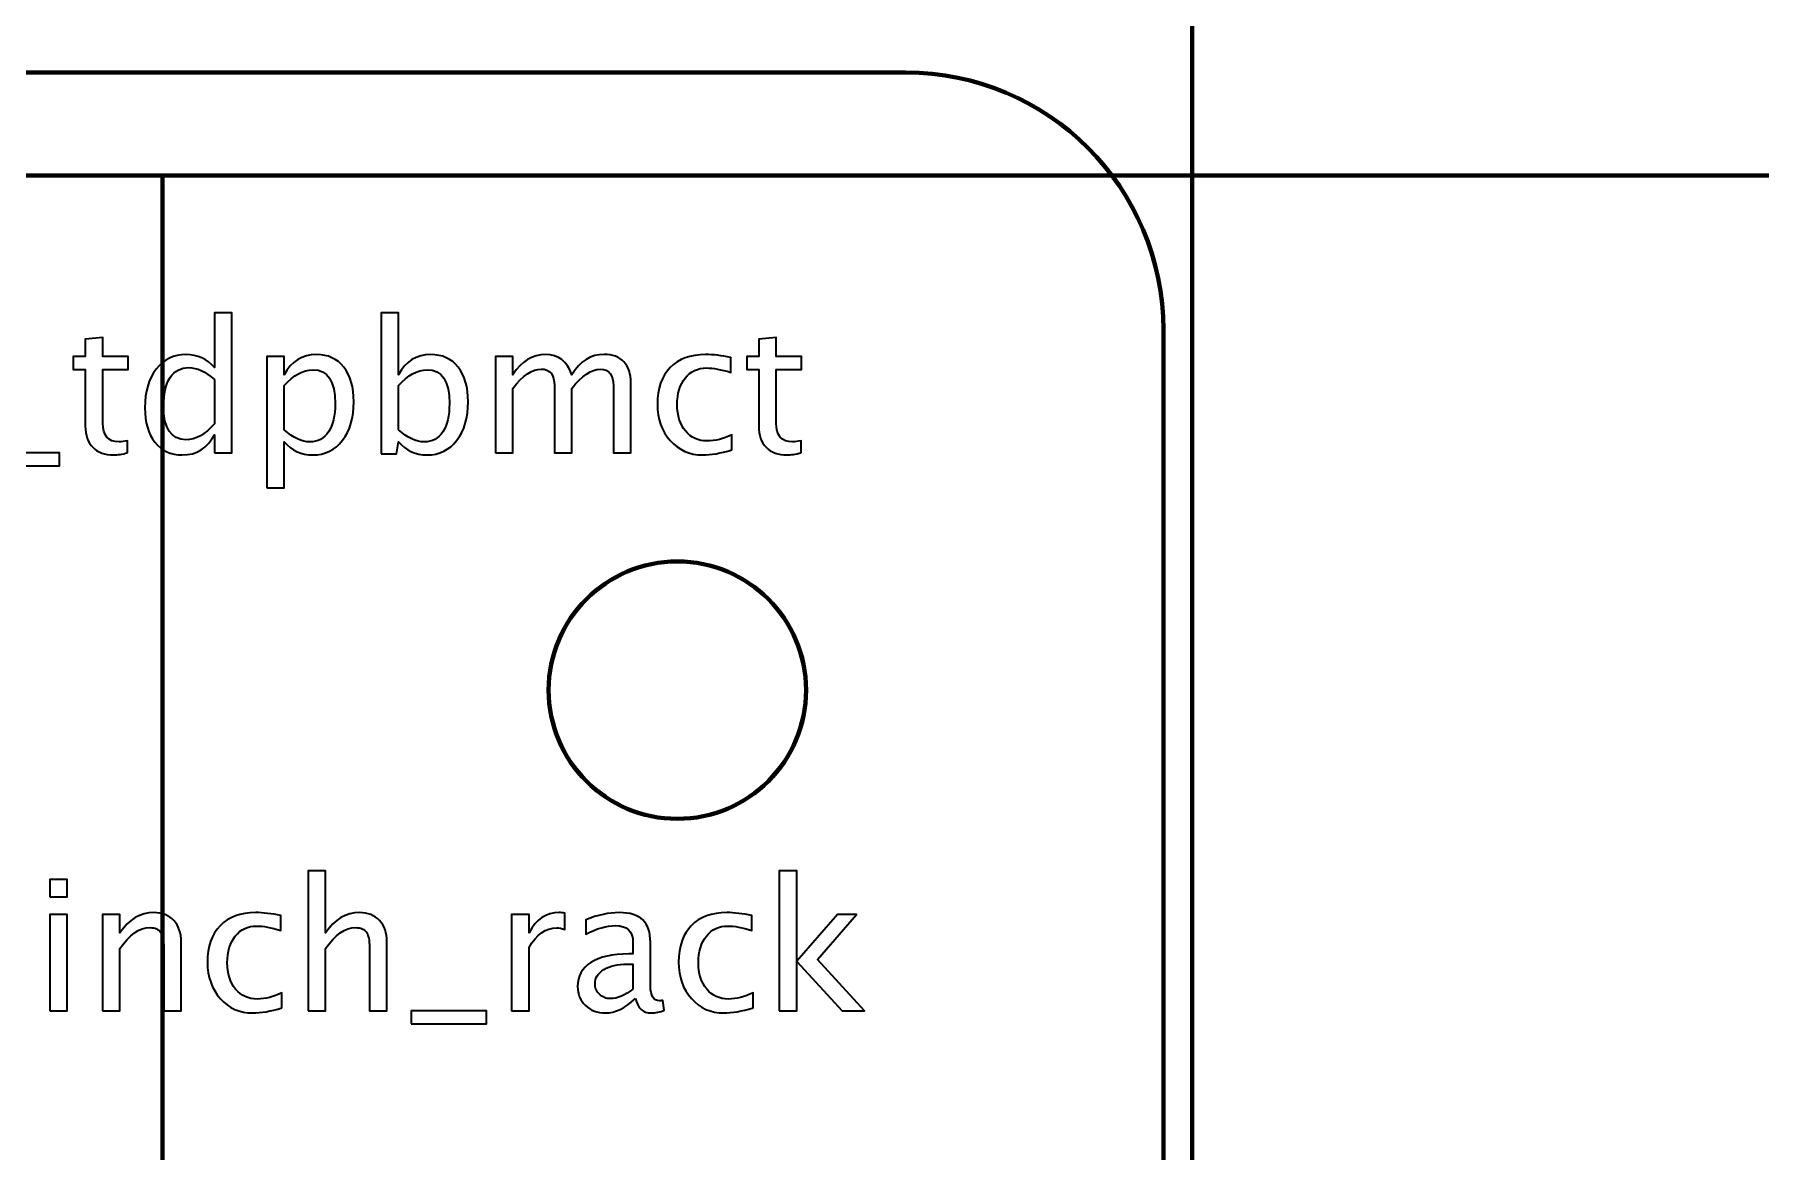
# Model space of a CAD drawing. Header units: centimetres. Extents: x -42 to 42, y -79 to 44.
# Drawn here: x -16.623 to -13.27, y -14.896 to -12.726 of the extents above; entities that cross this region are included whole.
import ezdxf

# ---------------------------------------------------------------- set-up
doc = ezdxf.new("R2010")
doc.units = ezdxf.units.CM
doc.header["$MEASUREMENT"] = 0
doc.layers.add('Layer 1', color=7, linetype='Continuous')

msp = doc.modelspace()

# ---------------------------------------------------------------- linework, layer by layer
at = {"layer": 'Layer 1', "color": 3, "lineweight": 53}
msp.add_lwpolyline([(-18.374, -13), (-14.374, -13), (-14.374, 32), (-18.374, 32), (-18.374, -13)], close=True, dxfattribs=at)
at = {"layer": 'Layer 1', "color": 30, "lineweight": 106}
for points in [[(-18.37402, -17.00001), (-14.37402, -17.00001), (-14.37402, -13.00001), (-18.37402, -13.00001), (-18.37402, -17.00001)], [(-18.37402, -15.00001), (-16.37402, -15.00001), (-16.37402, -13.00001), (-18.37402, -13.00001), (-18.37402, -15.00001)], [(-18.37401, -17.00001), (16.62599, -17.00001), (16.62599, -13.00001), (-18.37401, -13.00001), (-18.37401, -17.00001)], [(-16.37402, -15.00001), (-14.37402, -15.00001), (-14.37402, -13.00001), (-16.37402, -13.00001), (-16.37402, -15.00001)]]:
    msp.add_lwpolyline(points, close=True, dxfattribs=at)
at = {"layer": 'Layer 1', "color": 5, "lineweight": 106}
for points in [[(-18.37401, -17), (-14.37401, -17), (-14.37401, -13), (-18.37401, -13), (-18.37401, -17)], [(-18.37401, -15), (-16.37401, -15), (-16.37401, -13), (-18.37401, -13), (-18.37401, -15)], [(-18.374, -17), (16.626, -17), (16.626, -13), (-18.374, -13), (-18.374, -17)], [(-16.37401, -15), (-14.37401, -15), (-14.37401, -13), (-16.37401, -13), (-16.37401, -15)]]:
    msp.add_lwpolyline(points, close=True, dxfattribs=at)
at = {"layer": 'Layer 1', "lineweight": 106}
msp.add_ellipse((-15.37401, -14), major_axis=(0, 0.25), ratio=1, dxfattribs=at)
at = {"layer": 'Layer 1', "color": 30, "lineweight": 106}
msp.add_ellipse((-15.37401, -14), major_axis=(0, 0.25), ratio=1, dxfattribs=at)
at = {"layer": 'Layer 1', "color": 5, "lineweight": 106}
msp.add_ellipse((-15.374, -13.99999), major_axis=(0, 0.25), ratio=1, dxfattribs=at)
at = {"layer": 'Layer 1', "color": 30, "lineweight": 106}
msp.add_open_spline([(-18.37401, 11.99999), (-18.37401, 11.99999), (-14.37401, 11.99999), (-14.37401, 11.99999), (-14.37401, 11.99999), (-14.37401, 11.99999), (-14.37401, -13.00001), (-14.37401, -13.00001), (-14.37401, -13.00001), (-14.37401, -13.00001), (-18.37401, -13.00001), (-18.37401, -13.00001), (-18.37401, -13.00001), (-18.37401, -13.00001), (-18.37401, 11.99999), (-18.37401, 11.99999)], degree=3, knots=[0, 0, 0, 0, 0.2, 0.2, 0.2, 0.2, 0.4, 0.4, 0.4, 0.4, 0.6, 0.6, 0.6, 0.6, 1, 1, 1, 1], dxfattribs=at)
at = {"layer": 'Layer 1', "lineweight": 106}
msp.add_open_spline([(-24.83, -16.7), (-24.83, -16.7), (-24.83, -13.3), (-24.83, -13.3), (-24.83, -13.3), (-24.83, -13.02386), (-24.60614, -12.8), (-24.33, -12.8), (-24.33, -12.8), (-24.33, -12.8), (-14.93, -12.8), (-14.93, -12.8), (-14.93, -12.8), (-14.65386, -12.8), (-14.43, -13.02386), (-14.43, -13.3), (-14.43, -13.3), (-14.43, -13.3), (-14.43, -16.7), (-14.43, -16.7), (-14.43, -16.7), (-14.43, -16.97614), (-14.65386, -17.2), (-14.93, -17.2), (-14.93, -17.2), (-14.93, -17.2), (-24.33, -17.2), (-24.33, -17.2), (-24.33, -17.2), (-24.60614, -17.2), (-24.83, -16.97614), (-24.83, -16.7)], degree=3, knots=[0, 0, 0, 0, 0.1111111, 0.1111111, 0.1111111, 0.1111111, 0.2222222, 0.2222222, 0.2222222, 0.2222222, 0.3333333, 0.3333333, 0.3333333, 0.3333333, 0.4444444, 0.4444444, 0.4444444, 0.4444444, 0.5555556, 0.5555556, 0.5555556, 0.5555556, 0.6666667, 0.6666667, 0.6666667, 0.6666667, 0.7777778, 0.7777778, 0.7777778, 0.7777778, 1, 1, 1, 1], dxfattribs=at)
at = {"layer": 'Layer 1', "color": 5, "lineweight": 35}
for points, knots in [([(-16.27313, -13.5388), (-16.27313, -13.5388), (-16.27313, -13.5037), (-16.27313, -13.5037), (-16.27313, -13.5037), (-16.28694, -13.52992), (-16.30776, -13.54303), (-16.33557, -13.54303), (-16.33557, -13.54303), (-16.35815, -13.54303), (-16.3759, -13.53486), (-16.38884, -13.51846), (-16.38884, -13.51846), (-16.40177, -13.50205), (-16.40824, -13.47965), (-16.40824, -13.45125), (-16.40824, -13.45125), (-16.40824, -13.42021), (-16.40089, -13.39522), (-16.38625, -13.37629), (-16.38625, -13.37629), (-16.37155, -13.35741), (-16.35227, -13.34795), (-16.32834, -13.34795), (-16.32834, -13.34795), (-16.30617, -13.34795), (-16.28771, -13.35641), (-16.27313, -13.3734), (-16.27313, -13.3734), (-16.27313, -13.3734), (-16.27313, -13.26681), (-16.27313, -13.26681), (-16.27313, -13.26681), (-16.27313, -13.26681), (-16.23926, -13.26681), (-16.23926, -13.26681), (-16.23926, -13.26681), (-16.23926, -13.26681), (-16.23926, -13.5388), (-16.23926, -13.5388), (-16.23926, -13.5388), (-16.23926, -13.5388), (-16.27313, -13.5388), (-16.27313, -13.5388)], [0, 0, 0, 0, 0.0833333, 0.0833333, 0.0833333, 0.0833333, 0.1666667, 0.1666667, 0.1666667, 0.1666667, 0.25, 0.25, 0.25, 0.25, 0.3333333, 0.3333333, 0.3333333, 0.3333333, 0.4166667, 0.4166667, 0.4166667, 0.4166667, 0.5, 0.5, 0.5, 0.5, 0.5833333, 0.5833333, 0.5833333, 0.5833333, 0.6666667, 0.6666667, 0.6666667, 0.6666667, 0.75, 0.75, 0.75, 0.75, 0.8333333, 0.8333333, 0.8333333, 0.8333333, 1, 1, 1, 1]), ([(-15.94938, -13.54092), (-15.94938, -13.54092), (-15.94938, -13.26681), (-15.94938, -13.26681), (-15.94938, -13.26681), (-15.94938, -13.26681), (-15.91552, -13.26681), (-15.91552, -13.26681), (-15.91552, -13.26681), (-15.91552, -13.26681), (-15.91552, -13.38716), (-15.91552, -13.38716), (-15.91552, -13.38716), (-15.90164, -13.361), (-15.88077, -13.34795), (-15.85296, -13.34795), (-15.85296, -13.34795), (-15.83044, -13.34795), (-15.81274, -13.35612), (-15.7998, -13.37252), (-15.7998, -13.37252), (-15.78687, -13.38893), (-15.7804, -13.41133), (-15.7804, -13.43973), (-15.7804, -13.43973), (-15.7804, -13.47065), (-15.78775, -13.49564), (-15.80239, -13.51458), (-15.80239, -13.51458), (-15.81703, -13.53357), (-15.83632, -13.54303), (-15.86019, -13.54303), (-15.86019, -13.54303), (-15.88235, -13.54303), (-15.90082, -13.53457), (-15.91552, -13.51757), (-15.91552, -13.51757), (-15.91552, -13.51757), (-15.91963, -13.54092), (-15.91963, -13.54092), (-15.91963, -13.54092), (-15.91963, -13.54092), (-15.94938, -13.54092), (-15.94938, -13.54092)], [0, 0, 0, 0, 0.0833333, 0.0833333, 0.0833333, 0.0833333, 0.1666667, 0.1666667, 0.1666667, 0.1666667, 0.25, 0.25, 0.25, 0.25, 0.3333333, 0.3333333, 0.3333333, 0.3333333, 0.4166667, 0.4166667, 0.4166667, 0.4166667, 0.5, 0.5, 0.5, 0.5, 0.5833333, 0.5833333, 0.5833333, 0.5833333, 0.6666667, 0.6666667, 0.6666667, 0.6666667, 0.75, 0.75, 0.75, 0.75, 0.8333333, 0.8333333, 0.8333333, 0.8333333, 1, 1, 1, 1]), ([(-16.44175, -13.53874), (-16.45222, -13.54162), (-16.46133, -13.54303), (-16.46904, -13.54303), (-16.46904, -13.54303), (-16.48632, -13.54303), (-16.49979, -13.53809), (-16.50943, -13.52822), (-16.50943, -13.52822), (-16.51913, -13.51834), (-16.52395, -13.50464), (-16.52395, -13.48706), (-16.52395, -13.48706), (-16.52395, -13.48706), (-16.52395, -13.37723), (-16.52395, -13.37723), (-16.52395, -13.37723), (-16.52395, -13.37723), (-16.54735, -13.37723), (-16.54735, -13.37723), (-16.54735, -13.37723), (-16.54735, -13.37723), (-16.54735, -13.35183), (-16.54735, -13.35183), (-16.54735, -13.35183), (-16.54735, -13.35183), (-16.52395, -13.35183), (-16.52395, -13.35183), (-16.52395, -13.35183), (-16.52395, -13.35183), (-16.52395, -13.31802), (-16.52395, -13.31802), (-16.52395, -13.31802), (-16.52395, -13.31802), (-16.49009, -13.31478), (-16.49009, -13.31478), (-16.49009, -13.31478), (-16.49009, -13.31478), (-16.49009, -13.35183), (-16.49009, -13.35183), (-16.49009, -13.35183), (-16.49009, -13.35183), (-16.44105, -13.35183), (-16.44105, -13.35183), (-16.44105, -13.35183), (-16.44105, -13.35183), (-16.44105, -13.37723), (-16.44105, -13.37723), (-16.44105, -13.37723), (-16.44105, -13.37723), (-16.49009, -13.37723), (-16.49009, -13.37723), (-16.49009, -13.37723), (-16.49009, -13.37723), (-16.49009, -13.48094), (-16.49009, -13.48094), (-16.49009, -13.48094), (-16.49009, -13.5054), (-16.47944, -13.51763), (-16.45822, -13.51763), (-16.45822, -13.51763), (-16.45369, -13.51763), (-16.44822, -13.51687), (-16.44175, -13.5154), (-16.44175, -13.5154), (-16.44175, -13.5154), (-16.44175, -13.53874), (-16.44175, -13.53874)], [0, 0, 0, 0, 0.0555556, 0.0555556, 0.0555556, 0.0555556, 0.1111111, 0.1111111, 0.1111111, 0.1111111, 0.1666667, 0.1666667, 0.1666667, 0.1666667, 0.2222222, 0.2222222, 0.2222222, 0.2222222, 0.2777778, 0.2777778, 0.2777778, 0.2777778, 0.3333333, 0.3333333, 0.3333333, 0.3333333, 0.3888889, 0.3888889, 0.3888889, 0.3888889, 0.4444444, 0.4444444, 0.4444444, 0.4444444, 0.5, 0.5, 0.5, 0.5, 0.5555556, 0.5555556, 0.5555556, 0.5555556, 0.6111111, 0.6111111, 0.6111111, 0.6111111, 0.6666667, 0.6666667, 0.6666667, 0.6666667, 0.7222222, 0.7222222, 0.7222222, 0.7222222, 0.7777778, 0.7777778, 0.7777778, 0.7777778, 0.8333333, 0.8333333, 0.8333333, 0.8333333, 0.8888889, 0.8888889, 0.8888889, 0.8888889, 1, 1, 1, 1]), ([(-15.13369, -13.53874), (-15.14416, -13.54162), (-15.15327, -13.54303), (-15.16098, -13.54303), (-15.16098, -13.54303), (-15.17826, -13.54303), (-15.19173, -13.53809), (-15.20137, -13.52822), (-15.20137, -13.52822), (-15.21107, -13.51834), (-15.21589, -13.50464), (-15.21589, -13.48706), (-15.21589, -13.48706), (-15.21589, -13.48706), (-15.21589, -13.37723), (-15.21589, -13.37723), (-15.21589, -13.37723), (-15.21589, -13.37723), (-15.23929, -13.37723), (-15.23929, -13.37723), (-15.23929, -13.37723), (-15.23929, -13.37723), (-15.23929, -13.35183), (-15.23929, -13.35183), (-15.23929, -13.35183), (-15.23929, -13.35183), (-15.21589, -13.35183), (-15.21589, -13.35183), (-15.21589, -13.35183), (-15.21589, -13.35183), (-15.21589, -13.31802), (-15.21589, -13.31802), (-15.21589, -13.31802), (-15.21589, -13.31802), (-15.18203, -13.31478), (-15.18203, -13.31478), (-15.18203, -13.31478), (-15.18203, -13.31478), (-15.18203, -13.35183), (-15.18203, -13.35183), (-15.18203, -13.35183), (-15.18203, -13.35183), (-15.13299, -13.35183), (-15.13299, -13.35183), (-15.13299, -13.35183), (-15.13299, -13.35183), (-15.13299, -13.37723), (-15.13299, -13.37723), (-15.13299, -13.37723), (-15.13299, -13.37723), (-15.18203, -13.37723), (-15.18203, -13.37723), (-15.18203, -13.37723), (-15.18203, -13.37723), (-15.18203, -13.48094), (-15.18203, -13.48094), (-15.18203, -13.48094), (-15.18203, -13.5054), (-15.17138, -13.51763), (-15.15016, -13.51763), (-15.15016, -13.51763), (-15.14563, -13.51763), (-15.14016, -13.51687), (-15.13369, -13.5154), (-15.13369, -13.5154), (-15.13369, -13.5154), (-15.13369, -13.53874), (-15.13369, -13.53874)], [0, 0, 0, 0, 0.0555556, 0.0555556, 0.0555556, 0.0555556, 0.1111111, 0.1111111, 0.1111111, 0.1111111, 0.1666667, 0.1666667, 0.1666667, 0.1666667, 0.2222222, 0.2222222, 0.2222222, 0.2222222, 0.2777778, 0.2777778, 0.2777778, 0.2777778, 0.3333333, 0.3333333, 0.3333333, 0.3333333, 0.3888889, 0.3888889, 0.3888889, 0.3888889, 0.4444444, 0.4444444, 0.4444444, 0.4444444, 0.5, 0.5, 0.5, 0.5, 0.5555556, 0.5555556, 0.5555556, 0.5555556, 0.6111111, 0.6111111, 0.6111111, 0.6111111, 0.6666667, 0.6666667, 0.6666667, 0.6666667, 0.7222222, 0.7222222, 0.7222222, 0.7222222, 0.7777778, 0.7777778, 0.7777778, 0.7777778, 0.8333333, 0.8333333, 0.8333333, 0.8333333, 0.8888889, 0.8888889, 0.8888889, 0.8888889, 1, 1, 1, 1]), ([(-16.27313, -13.39657), (-16.29071, -13.38111), (-16.30734, -13.37335), (-16.3231, -13.37335), (-16.3231, -13.37335), (-16.33862, -13.37335), (-16.35062, -13.37981), (-16.35914, -13.39281), (-16.35914, -13.39281), (-16.36767, -13.40574), (-16.3719, -13.42409), (-16.3719, -13.44784), (-16.3719, -13.44784), (-16.3719, -13.49153), (-16.35744, -13.5134), (-16.32845, -13.5134), (-16.32845, -13.5134), (-16.30964, -13.5134), (-16.29118, -13.50311), (-16.27313, -13.48259), (-16.27313, -13.48259), (-16.27313, -13.48259), (-16.27313, -13.39657), (-16.27313, -13.39657)], [0, 0, 0, 0, 0.1428571, 0.1428571, 0.1428571, 0.1428571, 0.2857143, 0.2857143, 0.2857143, 0.2857143, 0.4285714, 0.4285714, 0.4285714, 0.4285714, 0.5714286, 0.5714286, 0.5714286, 0.5714286, 0.7142857, 0.7142857, 0.7142857, 0.7142857, 1, 1, 1, 1]), ([(-16.1714, -13.60689), (-16.1714, -13.60689), (-16.1714, -13.35183), (-16.1714, -13.35183), (-16.1714, -13.35183), (-16.1714, -13.35183), (-16.13754, -13.35183), (-16.13754, -13.35183), (-16.13754, -13.35183), (-16.13754, -13.35183), (-16.13754, -13.38716), (-16.13754, -13.38716), (-16.13754, -13.38716), (-16.12366, -13.361), (-16.10279, -13.34795), (-16.07498, -13.34795), (-16.07498, -13.34795), (-16.05246, -13.34795), (-16.03476, -13.35612), (-16.02182, -13.37252), (-16.02182, -13.37252), (-16.00889, -13.38893), (-16.00242, -13.41133), (-16.00242, -13.43973), (-16.00242, -13.43973), (-16.00242, -13.47065), (-16.00977, -13.49564), (-16.02441, -13.51458), (-16.02441, -13.51458), (-16.03905, -13.53357), (-16.05834, -13.54303), (-16.08221, -13.54303), (-16.08221, -13.54303), (-16.10437, -13.54303), (-16.12284, -13.53457), (-16.13754, -13.51757), (-16.13754, -13.51757), (-16.13754, -13.51757), (-16.13754, -13.60689), (-16.13754, -13.60689), (-16.13754, -13.60689), (-16.13754, -13.60689), (-16.1714, -13.60689), (-16.1714, -13.60689)], [0, 0, 0, 0, 0.0833333, 0.0833333, 0.0833333, 0.0833333, 0.1666667, 0.1666667, 0.1666667, 0.1666667, 0.25, 0.25, 0.25, 0.25, 0.3333333, 0.3333333, 0.3333333, 0.3333333, 0.4166667, 0.4166667, 0.4166667, 0.4166667, 0.5, 0.5, 0.5, 0.5, 0.5833333, 0.5833333, 0.5833333, 0.5833333, 0.6666667, 0.6666667, 0.6666667, 0.6666667, 0.75, 0.75, 0.75, 0.75, 0.8333333, 0.8333333, 0.8333333, 0.8333333, 1, 1, 1, 1]), ([(-15.72736, -13.5388), (-15.72736, -13.5388), (-15.72736, -13.35183), (-15.72736, -13.35183), (-15.72736, -13.35183), (-15.72736, -13.35183), (-15.6935, -13.35183), (-15.6935, -13.35183), (-15.6935, -13.35183), (-15.6935, -13.35183), (-15.6935, -13.38716), (-15.6935, -13.38716), (-15.6935, -13.38716), (-15.67697, -13.361), (-15.65581, -13.34795), (-15.62988, -13.34795), (-15.62988, -13.34795), (-15.60489, -13.34795), (-15.5879, -13.361), (-15.57884, -13.38716), (-15.57884, -13.38716), (-15.56279, -13.36076), (-15.54186, -13.34759), (-15.51617, -13.34759), (-15.51617, -13.34759), (-15.49976, -13.34759), (-15.487, -13.35241), (-15.47789, -13.36212), (-15.47789, -13.36212), (-15.46878, -13.37182), (-15.46419, -13.3854), (-15.46419, -13.40286), (-15.46419, -13.40286), (-15.46419, -13.40286), (-15.46419, -13.5388), (-15.46419, -13.5388), (-15.46419, -13.5388), (-15.46419, -13.5388), (-15.49806, -13.5388), (-15.49806, -13.5388), (-15.49806, -13.5388), (-15.49806, -13.5388), (-15.49806, -13.40845), (-15.49806, -13.40845), (-15.49806, -13.40845), (-15.49806, -13.38716), (-15.50652, -13.37652), (-15.52346, -13.37652), (-15.52346, -13.37652), (-15.54104, -13.37652), (-15.5595, -13.38893), (-15.57884, -13.4138), (-15.57884, -13.4138), (-15.57884, -13.4138), (-15.57884, -13.5388), (-15.57884, -13.5388), (-15.57884, -13.5388), (-15.57884, -13.5388), (-15.61271, -13.5388), (-15.61271, -13.5388), (-15.61271, -13.5388), (-15.61271, -13.5388), (-15.61271, -13.40833), (-15.61271, -13.40833), (-15.61271, -13.40833), (-15.61271, -13.38687), (-15.62129, -13.37617), (-15.63852, -13.37617), (-15.63852, -13.37617), (-15.65563, -13.37617), (-15.67398, -13.38863), (-15.6935, -13.41362), (-15.6935, -13.41362), (-15.6935, -13.41362), (-15.6935, -13.5388), (-15.6935, -13.5388), (-15.6935, -13.5388), (-15.6935, -13.5388), (-15.72736, -13.5388), (-15.72736, -13.5388)], [0, 0, 0, 0, 0.047619, 0.047619, 0.047619, 0.047619, 0.0952381, 0.0952381, 0.0952381, 0.0952381, 0.1428571, 0.1428571, 0.1428571, 0.1428571, 0.1904762, 0.1904762, 0.1904762, 0.1904762, 0.2380952, 0.2380952, 0.2380952, 0.2380952, 0.2857143, 0.2857143, 0.2857143, 0.2857143, 0.3333333, 0.3333333, 0.3333333, 0.3333333, 0.3809524, 0.3809524, 0.3809524, 0.3809524, 0.4285714, 0.4285714, 0.4285714, 0.4285714, 0.4761905, 0.4761905, 0.4761905, 0.4761905, 0.5238095, 0.5238095, 0.5238095, 0.5238095, 0.5714286, 0.5714286, 0.5714286, 0.5714286, 0.6190476, 0.6190476, 0.6190476, 0.6190476, 0.6666667, 0.6666667, 0.6666667, 0.6666667, 0.7142857, 0.7142857, 0.7142857, 0.7142857, 0.7619048, 0.7619048, 0.7619048, 0.7619048, 0.8095238, 0.8095238, 0.8095238, 0.8095238, 0.8571429, 0.8571429, 0.8571429, 0.8571429, 0.9047619, 0.9047619, 0.9047619, 0.9047619, 1, 1, 1, 1]), ([(-15.26816, -13.53316), (-15.29009, -13.53974), (-15.30902, -13.54303), (-15.32496, -13.54303), (-15.32496, -13.54303), (-15.35024, -13.54303), (-15.37117, -13.53368), (-15.38781, -13.51505), (-15.38781, -13.51505), (-15.40445, -13.49635), (-15.4128, -13.47277), (-15.4128, -13.44437), (-15.4128, -13.44437), (-15.4128, -13.41403), (-15.40457, -13.39034), (-15.38811, -13.3734), (-15.38811, -13.3734), (-15.37164, -13.35641), (-15.34865, -13.34795), (-15.31914, -13.34795), (-15.31914, -13.34795), (-15.30461, -13.34795), (-15.28827, -13.34995), (-15.27028, -13.35394), (-15.27028, -13.35394), (-15.27028, -13.35394), (-15.27028, -13.38252), (-15.27028, -13.38252), (-15.27028, -13.38252), (-15.28939, -13.37687), (-15.30497, -13.37405), (-15.31696, -13.37405), (-15.31696, -13.37405), (-15.33437, -13.37405), (-15.3483, -13.38058), (-15.35871, -13.39357), (-15.35871, -13.39357), (-15.36911, -13.40657), (-15.37435, -13.42391), (-15.37435, -13.44555), (-15.37435, -13.44555), (-15.37435, -13.46654), (-15.36894, -13.48347), (-15.35818, -13.49647), (-15.35818, -13.49647), (-15.34742, -13.5094), (-15.33337, -13.51587), (-15.3159, -13.51587), (-15.3159, -13.51587), (-15.30044, -13.51587), (-15.28456, -13.51187), (-15.26816, -13.50387), (-15.26816, -13.50387), (-15.26816, -13.50387), (-15.26816, -13.53316), (-15.26816, -13.53316)], [0, 0, 0, 0, 0.0666667, 0.0666667, 0.0666667, 0.0666667, 0.1333333, 0.1333333, 0.1333333, 0.1333333, 0.2, 0.2, 0.2, 0.2, 0.2666667, 0.2666667, 0.2666667, 0.2666667, 0.3333333, 0.3333333, 0.3333333, 0.3333333, 0.4, 0.4, 0.4, 0.4, 0.4666667, 0.4666667, 0.4666667, 0.4666667, 0.5333333, 0.5333333, 0.5333333, 0.5333333, 0.6, 0.6, 0.6, 0.6, 0.6666667, 0.6666667, 0.6666667, 0.6666667, 0.7333333, 0.7333333, 0.7333333, 0.7333333, 0.8, 0.8, 0.8, 0.8, 0.8666667, 0.8666667, 0.8666667, 0.8666667, 1, 1, 1, 1]), ([(-16.13754, -13.49423), (-16.12007, -13.50981), (-16.10343, -13.51763), (-16.08762, -13.51763), (-16.08762, -13.51763), (-16.07204, -13.51763), (-16.05998, -13.51111), (-16.05152, -13.49811), (-16.05152, -13.49811), (-16.04299, -13.48512), (-16.03876, -13.46683), (-16.03876, -13.4432), (-16.03876, -13.4432), (-16.03876, -13.39945), (-16.05322, -13.37758), (-16.08215, -13.37758), (-16.08215, -13.37758), (-16.10108, -13.37758), (-16.11954, -13.38781), (-16.13754, -13.40833), (-16.13754, -13.40833), (-16.13754, -13.40833), (-16.13754, -13.49423), (-16.13754, -13.49423)], [0, 0, 0, 0, 0.1428571, 0.1428571, 0.1428571, 0.1428571, 0.2857143, 0.2857143, 0.2857143, 0.2857143, 0.4285714, 0.4285714, 0.4285714, 0.4285714, 0.5714286, 0.5714286, 0.5714286, 0.5714286, 0.7142857, 0.7142857, 0.7142857, 0.7142857, 1, 1, 1, 1]), ([(-15.91552, -13.49423), (-15.89805, -13.50981), (-15.88141, -13.51763), (-15.8656, -13.51763), (-15.8656, -13.51763), (-15.85002, -13.51763), (-15.83796, -13.51111), (-15.8295, -13.49811), (-15.8295, -13.49811), (-15.82097, -13.48512), (-15.81674, -13.46683), (-15.81674, -13.4432), (-15.81674, -13.4432), (-15.81674, -13.39945), (-15.8312, -13.37758), (-15.86013, -13.37758), (-15.86013, -13.37758), (-15.87906, -13.37758), (-15.89752, -13.38781), (-15.91552, -13.40833), (-15.91552, -13.40833), (-15.91552, -13.40833), (-15.91552, -13.49423), (-15.91552, -13.49423)], [0, 0, 0, 0, 0.1428571, 0.1428571, 0.1428571, 0.1428571, 0.2857143, 0.2857143, 0.2857143, 0.2857143, 0.4285714, 0.4285714, 0.4285714, 0.4285714, 0.5714286, 0.5714286, 0.5714286, 0.5714286, 0.7142857, 0.7142857, 0.7142857, 0.7142857, 1, 1, 1, 1]), ([(-16.7208, -13.5642), (-16.7208, -13.5642), (-16.7208, -13.5388), (-16.7208, -13.5388), (-16.7208, -13.5388), (-16.7208, -13.5388), (-16.57405, -13.5388), (-16.57405, -13.5388), (-16.57405, -13.5388), (-16.57405, -13.5388), (-16.57405, -13.5642), (-16.57405, -13.5642), (-16.57405, -13.5642), (-16.57405, -13.5642), (-16.7208, -13.5642), (-16.7208, -13.5642)], [0, 0, 0, 0, 0.2, 0.2, 0.2, 0.2, 0.4, 0.4, 0.4, 0.4, 0.6, 0.6, 0.6, 0.6, 1, 1, 1, 1]), ([(-16.59281, -14.40181), (-16.59281, -14.40181), (-16.59281, -14.36794), (-16.59281, -14.36794), (-16.59281, -14.36794), (-16.59281, -14.36794), (-16.55895, -14.36794), (-16.55895, -14.36794), (-16.55895, -14.36794), (-16.55895, -14.36794), (-16.55895, -14.40181), (-16.55895, -14.40181), (-16.55895, -14.40181), (-16.55895, -14.40181), (-16.59281, -14.40181), (-16.59281, -14.40181)], [0, 0, 0, 0, 0.2, 0.2, 0.2, 0.2, 0.4, 0.4, 0.4, 0.4, 0.6, 0.6, 0.6, 0.6, 1, 1, 1, 1]), ([(-16.09122, -14.623), (-16.09122, -14.623), (-16.09122, -14.35101), (-16.09122, -14.35101), (-16.09122, -14.35101), (-16.09122, -14.35101), (-16.05736, -14.35101), (-16.05736, -14.35101), (-16.05736, -14.35101), (-16.05736, -14.35101), (-16.05736, -14.47136), (-16.05736, -14.47136), (-16.05736, -14.47136), (-16.03942, -14.4452), (-16.01743, -14.43215), (-15.99145, -14.43215), (-15.99145, -14.43215), (-15.9751, -14.43215), (-15.96211, -14.43726), (-15.95252, -14.44755), (-15.95252, -14.44755), (-15.94294, -14.45778), (-15.93812, -14.4716), (-15.93812, -14.48888), (-15.93812, -14.48888), (-15.93812, -14.48888), (-15.93812, -14.623), (-15.93812, -14.623), (-15.93812, -14.623), (-15.93812, -14.623), (-15.97198, -14.623), (-15.97198, -14.623), (-15.97198, -14.623), (-15.97198, -14.623), (-15.97198, -14.49994), (-15.97198, -14.49994), (-15.97198, -14.49994), (-15.97198, -14.48606), (-15.97404, -14.47618), (-15.9781, -14.47031), (-15.9781, -14.47031), (-15.98221, -14.46437), (-15.98898, -14.46143), (-15.99844, -14.46143), (-15.99844, -14.46143), (-16.01926, -14.46143), (-16.03889, -14.47501), (-16.05736, -14.50217), (-16.05736, -14.50217), (-16.05736, -14.50217), (-16.05736, -14.623), (-16.05736, -14.623), (-16.05736, -14.623), (-16.05736, -14.623), (-16.09122, -14.623), (-16.09122, -14.623)], [0, 0, 0, 0, 0.0666667, 0.0666667, 0.0666667, 0.0666667, 0.1333333, 0.1333333, 0.1333333, 0.1333333, 0.2, 0.2, 0.2, 0.2, 0.2666667, 0.2666667, 0.2666667, 0.2666667, 0.3333333, 0.3333333, 0.3333333, 0.3333333, 0.4, 0.4, 0.4, 0.4, 0.4666667, 0.4666667, 0.4666667, 0.4666667, 0.5333333, 0.5333333, 0.5333333, 0.5333333, 0.6, 0.6, 0.6, 0.6, 0.6666667, 0.6666667, 0.6666667, 0.6666667, 0.7333333, 0.7333333, 0.7333333, 0.7333333, 0.8, 0.8, 0.8, 0.8, 0.8666667, 0.8666667, 0.8666667, 0.8666667, 1, 1, 1, 1]), ([(-15.17605, -14.623), (-15.17605, -14.623), (-15.17605, -14.35101), (-15.17605, -14.35101), (-15.17605, -14.35101), (-15.17605, -14.35101), (-15.14219, -14.35101), (-15.14219, -14.35101), (-15.14219, -14.35101), (-15.14219, -14.35101), (-15.14219, -14.52675), (-15.14219, -14.52675), (-15.14219, -14.52675), (-15.14219, -14.52675), (-15.06281, -14.43603), (-15.06281, -14.43603), (-15.06281, -14.43603), (-15.06281, -14.43603), (-15.02624, -14.43603), (-15.02624, -14.43603), (-15.02624, -14.43603), (-15.02624, -14.43603), (-15.10209, -14.52328), (-15.10209, -14.52328), (-15.10209, -14.52328), (-15.10209, -14.52328), (-15.01036, -14.623), (-15.01036, -14.623), (-15.01036, -14.623), (-15.01036, -14.623), (-15.05399, -14.623), (-15.05399, -14.623), (-15.05399, -14.623), (-15.05399, -14.623), (-15.14219, -14.5271), (-15.14219, -14.5271), (-15.14219, -14.5271), (-15.14219, -14.5271), (-15.14219, -14.623), (-15.14219, -14.623), (-15.14219, -14.623), (-15.14219, -14.623), (-15.17605, -14.623), (-15.17605, -14.623)], [0, 0, 0, 0, 0.0833333, 0.0833333, 0.0833333, 0.0833333, 0.1666667, 0.1666667, 0.1666667, 0.1666667, 0.25, 0.25, 0.25, 0.25, 0.3333333, 0.3333333, 0.3333333, 0.3333333, 0.4166667, 0.4166667, 0.4166667, 0.4166667, 0.5, 0.5, 0.5, 0.5, 0.5833333, 0.5833333, 0.5833333, 0.5833333, 0.6666667, 0.6666667, 0.6666667, 0.6666667, 0.75, 0.75, 0.75, 0.75, 0.8333333, 0.8333333, 0.8333333, 0.8333333, 1, 1, 1, 1]), ([(-16.59281, -14.623), (-16.59281, -14.623), (-16.59281, -14.43603), (-16.59281, -14.43603), (-16.59281, -14.43603), (-16.59281, -14.43603), (-16.55895, -14.43603), (-16.55895, -14.43603), (-16.55895, -14.43603), (-16.55895, -14.43603), (-16.55895, -14.623), (-16.55895, -14.623), (-16.55895, -14.623), (-16.55895, -14.623), (-16.59281, -14.623), (-16.59281, -14.623)], [0, 0, 0, 0, 0.2, 0.2, 0.2, 0.2, 0.4, 0.4, 0.4, 0.4, 0.6, 0.6, 0.6, 0.6, 1, 1, 1, 1]), ([(-16.49086, -14.623), (-16.49086, -14.623), (-16.49086, -14.43603), (-16.49086, -14.43603), (-16.49086, -14.43603), (-16.49086, -14.43603), (-16.457, -14.43603), (-16.457, -14.43603), (-16.457, -14.43603), (-16.457, -14.43603), (-16.457, -14.47136), (-16.457, -14.47136), (-16.457, -14.47136), (-16.43906, -14.4452), (-16.41707, -14.43215), (-16.39109, -14.43215), (-16.39109, -14.43215), (-16.37474, -14.43215), (-16.36175, -14.43726), (-16.35216, -14.44755), (-16.35216, -14.44755), (-16.34258, -14.45778), (-16.33776, -14.4716), (-16.33776, -14.48888), (-16.33776, -14.48888), (-16.33776, -14.48888), (-16.33776, -14.623), (-16.33776, -14.623), (-16.33776, -14.623), (-16.33776, -14.623), (-16.37162, -14.623), (-16.37162, -14.623), (-16.37162, -14.623), (-16.37162, -14.623), (-16.37162, -14.49994), (-16.37162, -14.49994), (-16.37162, -14.49994), (-16.37162, -14.48606), (-16.37368, -14.47618), (-16.37774, -14.47031), (-16.37774, -14.47031), (-16.38185, -14.46437), (-16.38862, -14.46143), (-16.39808, -14.46143), (-16.39808, -14.46143), (-16.4189, -14.46143), (-16.43853, -14.47501), (-16.457, -14.50217), (-16.457, -14.50217), (-16.457, -14.50217), (-16.457, -14.623), (-16.457, -14.623), (-16.457, -14.623), (-16.457, -14.623), (-16.49086, -14.623), (-16.49086, -14.623)], [0, 0, 0, 0, 0.0666667, 0.0666667, 0.0666667, 0.0666667, 0.1333333, 0.1333333, 0.1333333, 0.1333333, 0.2, 0.2, 0.2, 0.2, 0.2666667, 0.2666667, 0.2666667, 0.2666667, 0.3333333, 0.3333333, 0.3333333, 0.3333333, 0.4, 0.4, 0.4, 0.4, 0.4666667, 0.4666667, 0.4666667, 0.4666667, 0.5333333, 0.5333333, 0.5333333, 0.5333333, 0.6, 0.6, 0.6, 0.6, 0.6666667, 0.6666667, 0.6666667, 0.6666667, 0.7333333, 0.7333333, 0.7333333, 0.7333333, 0.8, 0.8, 0.8, 0.8, 0.8666667, 0.8666667, 0.8666667, 0.8666667, 1, 1, 1, 1]), ([(-16.14208, -14.61736), (-16.16401, -14.62394), (-16.18294, -14.62723), (-16.19888, -14.62723), (-16.19888, -14.62723), (-16.22416, -14.62723), (-16.24509, -14.61788), (-16.26173, -14.59925), (-16.26173, -14.59925), (-16.27837, -14.58055), (-16.28672, -14.55697), (-16.28672, -14.52857), (-16.28672, -14.52857), (-16.28672, -14.49823), (-16.27849, -14.47454), (-16.26203, -14.4576), (-16.26203, -14.4576), (-16.24556, -14.44061), (-16.22257, -14.43215), (-16.19306, -14.43215), (-16.19306, -14.43215), (-16.17853, -14.43215), (-16.16219, -14.43415), (-16.1442, -14.43814), (-16.1442, -14.43814), (-16.1442, -14.43814), (-16.1442, -14.46672), (-16.1442, -14.46672), (-16.1442, -14.46672), (-16.16331, -14.46107), (-16.17889, -14.45825), (-16.19088, -14.45825), (-16.19088, -14.45825), (-16.20829, -14.45825), (-16.22222, -14.46478), (-16.23263, -14.47777), (-16.23263, -14.47777), (-16.24303, -14.49077), (-16.24827, -14.50811), (-16.24827, -14.52975), (-16.24827, -14.52975), (-16.24827, -14.55074), (-16.24286, -14.56767), (-16.2321, -14.58067), (-16.2321, -14.58067), (-16.22134, -14.5936), (-16.20729, -14.60007), (-16.18982, -14.60007), (-16.18982, -14.60007), (-16.17436, -14.60007), (-16.15848, -14.59607), (-16.14208, -14.58807), (-16.14208, -14.58807), (-16.14208, -14.58807), (-16.14208, -14.61736), (-16.14208, -14.61736)], [0, 0, 0, 0, 0.0666667, 0.0666667, 0.0666667, 0.0666667, 0.1333333, 0.1333333, 0.1333333, 0.1333333, 0.2, 0.2, 0.2, 0.2, 0.2666667, 0.2666667, 0.2666667, 0.2666667, 0.3333333, 0.3333333, 0.3333333, 0.3333333, 0.4, 0.4, 0.4, 0.4, 0.4666667, 0.4666667, 0.4666667, 0.4666667, 0.5333333, 0.5333333, 0.5333333, 0.5333333, 0.6, 0.6, 0.6, 0.6, 0.6666667, 0.6666667, 0.6666667, 0.6666667, 0.7333333, 0.7333333, 0.7333333, 0.7333333, 0.8, 0.8, 0.8, 0.8, 0.8666667, 0.8666667, 0.8666667, 0.8666667, 1, 1, 1, 1]), ([(-15.69587, -14.623), (-15.69587, -14.623), (-15.69587, -14.43603), (-15.69587, -14.43603), (-15.69587, -14.43603), (-15.69587, -14.43603), (-15.66201, -14.43603), (-15.66201, -14.43603), (-15.66201, -14.43603), (-15.66201, -14.43603), (-15.66201, -14.47136), (-15.66201, -14.47136), (-15.66201, -14.47136), (-15.64854, -14.4452), (-15.62902, -14.43215), (-15.60339, -14.43215), (-15.60339, -14.43215), (-15.59992, -14.43215), (-15.59627, -14.43244), (-15.59251, -14.43303), (-15.59251, -14.43303), (-15.59251, -14.43303), (-15.59251, -14.46472), (-15.59251, -14.46472), (-15.59251, -14.46472), (-15.59839, -14.46278), (-15.60356, -14.46178), (-15.60803, -14.46178), (-15.60803, -14.46178), (-15.62955, -14.46178), (-15.64754, -14.47448), (-15.66201, -14.49994), (-15.66201, -14.49994), (-15.66201, -14.49994), (-15.66201, -14.623), (-15.66201, -14.623), (-15.66201, -14.623), (-15.66201, -14.623), (-15.69587, -14.623), (-15.69587, -14.623)], [0, 0, 0, 0, 0.0909091, 0.0909091, 0.0909091, 0.0909091, 0.1818182, 0.1818182, 0.1818182, 0.1818182, 0.2727273, 0.2727273, 0.2727273, 0.2727273, 0.3636364, 0.3636364, 0.3636364, 0.3636364, 0.4545455, 0.4545455, 0.4545455, 0.4545455, 0.5454545, 0.5454545, 0.5454545, 0.5454545, 0.6363636, 0.6363636, 0.6363636, 0.6363636, 0.7272727, 0.7272727, 0.7272727, 0.7272727, 0.8181818, 0.8181818, 0.8181818, 0.8181818, 1, 1, 1, 1]), ([(-15.45516, -14.59919), (-15.4755, -14.61788), (-15.49508, -14.62723), (-15.51389, -14.62723), (-15.51389, -14.62723), (-15.52936, -14.62723), (-15.54223, -14.62241), (-15.55241, -14.61271), (-15.55241, -14.61271), (-15.56264, -14.60301), (-15.56775, -14.59078), (-15.56775, -14.57602), (-15.56775, -14.57602), (-15.56775, -14.55562), (-15.55917, -14.53992), (-15.542, -14.52898), (-15.542, -14.52898), (-15.52483, -14.51805), (-15.50019, -14.51258), (-15.46809, -14.51258), (-15.46809, -14.51258), (-15.46809, -14.51258), (-15.46015, -14.51258), (-15.46015, -14.51258), (-15.46015, -14.51258), (-15.46015, -14.51258), (-15.46015, -14.49006), (-15.46015, -14.49006), (-15.46015, -14.49006), (-15.46015, -14.46836), (-15.47144, -14.45755), (-15.49408, -14.45755), (-15.49408, -14.45755), (-15.5116, -14.45755), (-15.53077, -14.46307), (-15.55152, -14.47413), (-15.55152, -14.47413), (-15.55152, -14.47413), (-15.55152, -14.44626), (-15.55152, -14.44626), (-15.55152, -14.44626), (-15.52871, -14.43685), (-15.50719, -14.43215), (-15.48702, -14.43215), (-15.48702, -14.43215), (-15.46627, -14.43215), (-15.45092, -14.43685), (-15.4411, -14.44632), (-15.4411, -14.44632), (-15.43123, -14.45578), (-15.42629, -14.47036), (-15.42629, -14.49006), (-15.42629, -14.49006), (-15.42629, -14.49006), (-15.42629, -14.57455), (-15.42629, -14.57455), (-15.42629, -14.57455), (-15.42629, -14.5939), (-15.42035, -14.6036), (-15.40841, -14.6036), (-15.40841, -14.6036), (-15.40694, -14.6036), (-15.40477, -14.60336), (-15.40189, -14.60289), (-15.40189, -14.60289), (-15.40189, -14.60289), (-15.39947, -14.62171), (-15.39947, -14.62171), (-15.39947, -14.62171), (-15.40718, -14.62541), (-15.41564, -14.62723), (-15.42493, -14.62723), (-15.42493, -14.62723), (-15.44075, -14.62723), (-15.4508, -14.61788), (-15.45516, -14.59919)], [0, 0, 0, 0, 0.05, 0.05, 0.05, 0.05, 0.1, 0.1, 0.1, 0.1, 0.15, 0.15, 0.15, 0.15, 0.2, 0.2, 0.2, 0.2, 0.25, 0.25, 0.25, 0.25, 0.3, 0.3, 0.3, 0.3, 0.35, 0.35, 0.35, 0.35, 0.4, 0.4, 0.4, 0.4, 0.45, 0.45, 0.45, 0.45, 0.5, 0.5, 0.5, 0.5, 0.55, 0.55, 0.55, 0.55, 0.6, 0.6, 0.6, 0.6, 0.65, 0.65, 0.65, 0.65, 0.7, 0.7, 0.7, 0.7, 0.75, 0.75, 0.75, 0.75, 0.8, 0.8, 0.8, 0.8, 0.85, 0.85, 0.85, 0.85, 0.9, 0.9, 0.9, 0.9, 1, 1, 1, 1]), ([(-15.22691, -14.61736), (-15.24884, -14.62394), (-15.26777, -14.62723), (-15.28371, -14.62723), (-15.28371, -14.62723), (-15.30899, -14.62723), (-15.32992, -14.61788), (-15.34656, -14.59925), (-15.34656, -14.59925), (-15.3632, -14.58055), (-15.37155, -14.55697), (-15.37155, -14.52857), (-15.37155, -14.52857), (-15.37155, -14.49823), (-15.36332, -14.47454), (-15.34686, -14.4576), (-15.34686, -14.4576), (-15.33039, -14.44061), (-15.3074, -14.43215), (-15.27789, -14.43215), (-15.27789, -14.43215), (-15.26336, -14.43215), (-15.24702, -14.43415), (-15.22903, -14.43814), (-15.22903, -14.43814), (-15.22903, -14.43814), (-15.22903, -14.46672), (-15.22903, -14.46672), (-15.22903, -14.46672), (-15.24814, -14.46107), (-15.26372, -14.45825), (-15.27571, -14.45825), (-15.27571, -14.45825), (-15.29312, -14.45825), (-15.30705, -14.46478), (-15.31746, -14.47777), (-15.31746, -14.47777), (-15.32786, -14.49077), (-15.3331, -14.50811), (-15.3331, -14.52975), (-15.3331, -14.52975), (-15.3331, -14.55074), (-15.32769, -14.56767), (-15.31693, -14.58067), (-15.31693, -14.58067), (-15.30617, -14.5936), (-15.29212, -14.60007), (-15.27465, -14.60007), (-15.27465, -14.60007), (-15.25919, -14.60007), (-15.24331, -14.59607), (-15.22691, -14.58807), (-15.22691, -14.58807), (-15.22691, -14.58807), (-15.22691, -14.61736), (-15.22691, -14.61736)], [0, 0, 0, 0, 0.0666667, 0.0666667, 0.0666667, 0.0666667, 0.1333333, 0.1333333, 0.1333333, 0.1333333, 0.2, 0.2, 0.2, 0.2, 0.2666667, 0.2666667, 0.2666667, 0.2666667, 0.3333333, 0.3333333, 0.3333333, 0.3333333, 0.4, 0.4, 0.4, 0.4, 0.4666667, 0.4666667, 0.4666667, 0.4666667, 0.5333333, 0.5333333, 0.5333333, 0.5333333, 0.6, 0.6, 0.6, 0.6, 0.6666667, 0.6666667, 0.6666667, 0.6666667, 0.7333333, 0.7333333, 0.7333333, 0.7333333, 0.8, 0.8, 0.8, 0.8, 0.8666667, 0.8666667, 0.8666667, 0.8666667, 1, 1, 1, 1]), ([(-15.46015, -14.58073), (-15.46015, -14.58073), (-15.46015, -14.53269), (-15.46015, -14.53269), (-15.46015, -14.53269), (-15.46015, -14.53269), (-15.47103, -14.53234), (-15.47103, -14.53234), (-15.47103, -14.53234), (-15.48985, -14.53234), (-15.50501, -14.5358), (-15.5166, -14.54274), (-15.5166, -14.54274), (-15.52812, -14.54974), (-15.53388, -14.55897), (-15.53388, -14.57049), (-15.53388, -14.57049), (-15.53388, -14.57855), (-15.531, -14.58537), (-15.5253, -14.59096), (-15.5253, -14.59096), (-15.51954, -14.59654), (-15.51254, -14.59936), (-15.50425, -14.59936), (-15.50425, -14.59936), (-15.49014, -14.59936), (-15.47544, -14.59313), (-15.46015, -14.58073)], [0, 0, 0, 0, 0.125, 0.125, 0.125, 0.125, 0.25, 0.25, 0.25, 0.25, 0.375, 0.375, 0.375, 0.375, 0.5, 0.5, 0.5, 0.5, 0.625, 0.625, 0.625, 0.625, 0.75, 0.75, 0.75, 0.75, 1, 1, 1, 1]), ([(-15.89131, -14.6484), (-15.89131, -14.6484), (-15.89131, -14.623), (-15.89131, -14.623), (-15.89131, -14.623), (-15.89131, -14.623), (-15.74456, -14.623), (-15.74456, -14.623), (-15.74456, -14.623), (-15.74456, -14.623), (-15.74456, -14.6484), (-15.74456, -14.6484), (-15.74456, -14.6484), (-15.74456, -14.6484), (-15.89131, -14.6484), (-15.89131, -14.6484)], [0, 0, 0, 0, 0.2, 0.2, 0.2, 0.2, 0.4, 0.4, 0.4, 0.4, 0.6, 0.6, 0.6, 0.6, 1, 1, 1, 1])]:
    msp.add_open_spline(points, degree=3, knots=knots, dxfattribs=at)

doc.saveas('drawing.dxf')
